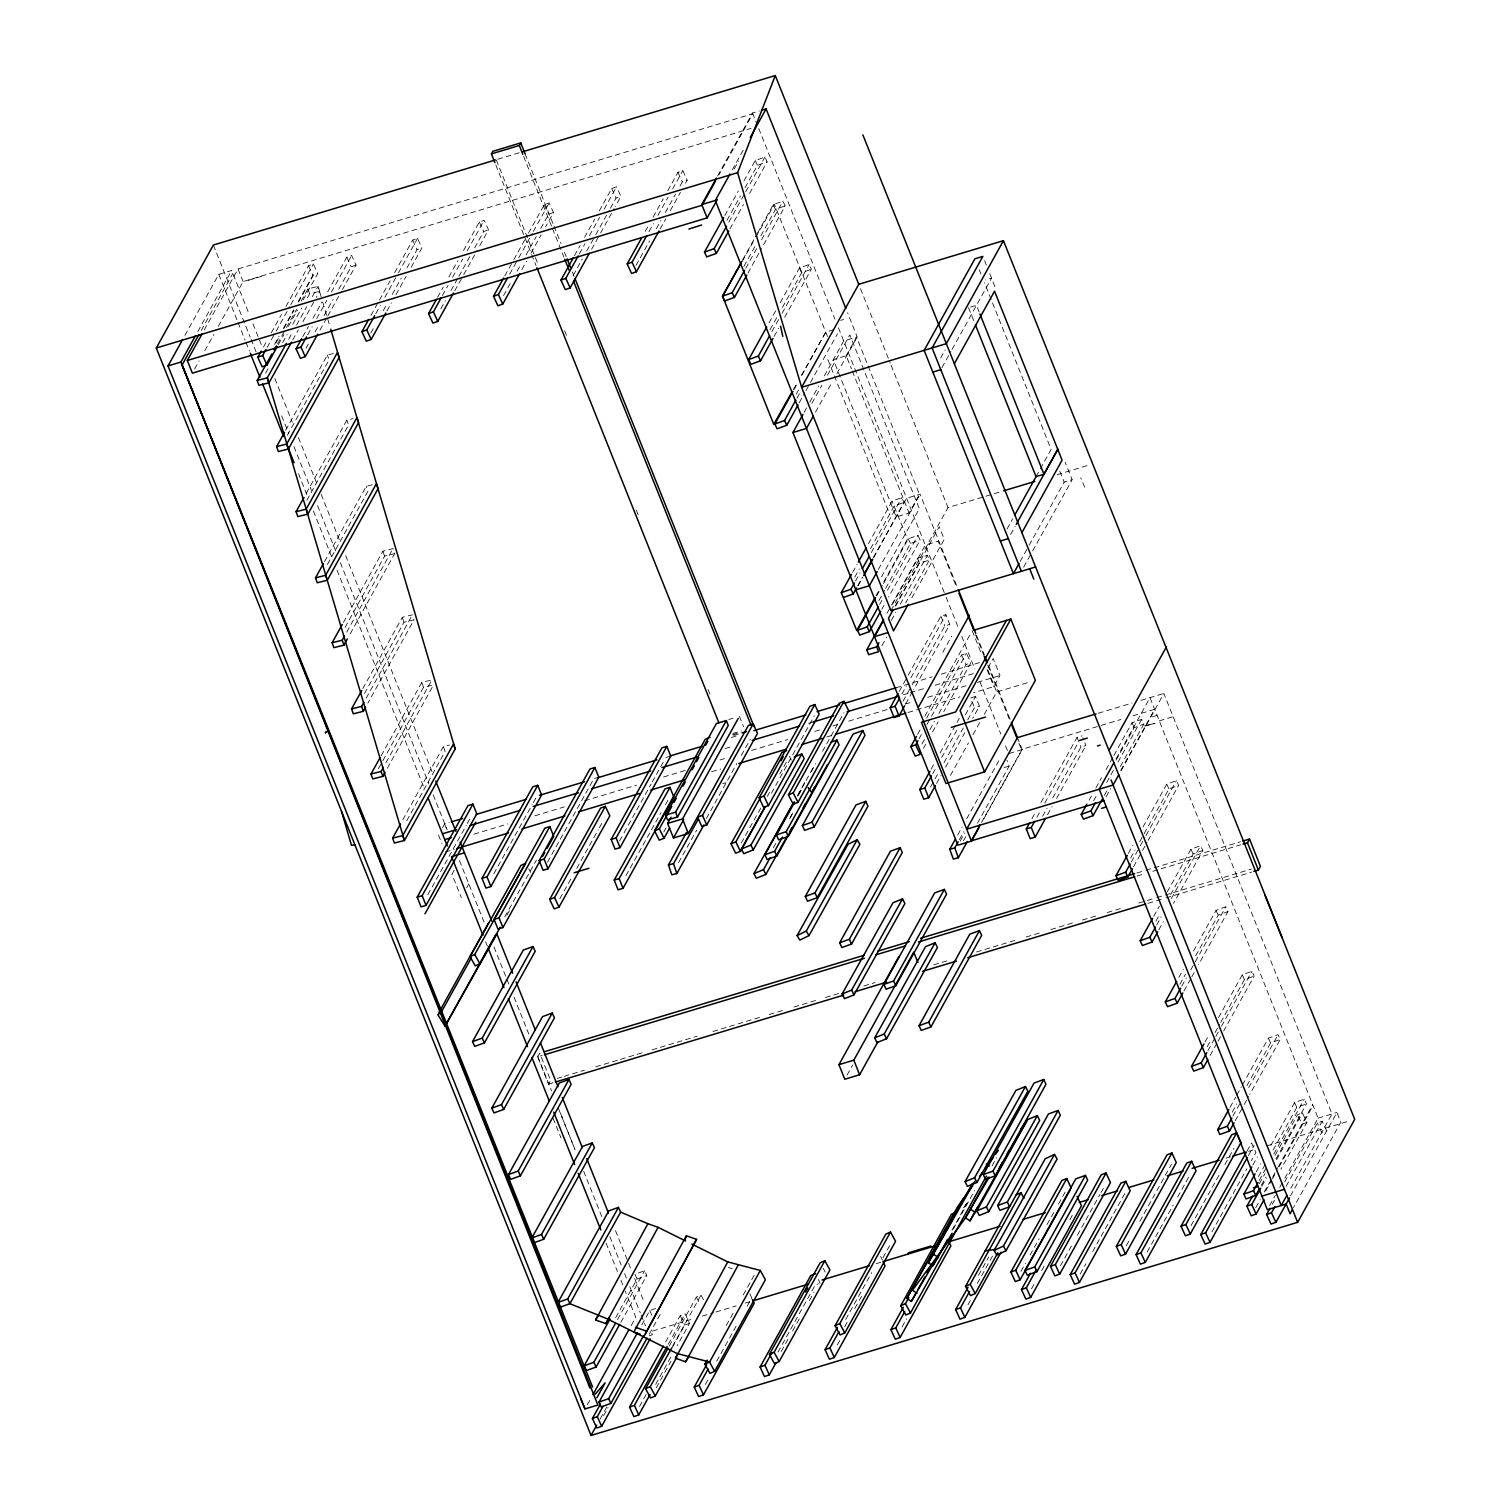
<?xml version="1.0" encoding="UTF-8"?>
<svg xmlns="http://www.w3.org/2000/svg" width="1511" height="1511" viewBox="0 0 1511 1511"><rect width="100%" height="100%" fill="white"/><g stroke="black" fill="none" stroke-linecap="round" stroke-linejoin="round"><path stroke-width="0.75" stroke-dasharray="5 3.75" d="M454.112 870.374L451.978 874.283L461.289 897.572M466.653 887.807L468.788 883.878M184.928 335.404L218.774 274.36L231.655 270.488L249.466 315.006M197.828 331.513L231.655 270.488M201.265 330.418L232.845 273.434M204.231 329.984L238.058 268.958L752.818 113.703L718.99 174.747M194.617 369.062L199.131 360.921M204.759 350.76L213.788 334.479M218.302 326.338L243.12 281.575L751.099 128.359M263.424 347.077L266.805 340.976M271.319 332.836L281.462 314.534M285.976 306.393L308.527 265.709L313.381 263.953L317.763 273.51L303.107 299.952M267.145 347.379L275.04 333.138M276.173 331.098L289.696 306.695M290.83 304.655L313.381 263.953M274.568 344.414L279.082 336.292M283.596 328.151L293.738 309.831M298.253 301.69L312.909 275.248L317.763 273.51M275.871 342.846L279.252 336.745M283.766 328.605L293.927 310.284M298.423 302.143L313.098 275.701M277.495 343.809L285.39 329.568M286.523 327.528L296.666 309.226M301.18 301.086L307.961 288.865L318.028 286.353L319.746 291.264L316.347 297.365M278.288 344.716L283.936 334.554M288.431 326.414L297.459 310.133M265.672 373.141L269.052 367.041M282.595 342.619L287.109 334.479M292.737 324.317L301.766 308.036M307.394 297.856L309.661 293.795L319.746 291.264M288.714 339.238L292.095 333.138M296.609 324.997L306.752 306.695M312.399 296.515L318.028 286.353L322.051 299.877M292.681 340.088L298.309 329.927M302.823 321.786L315.232 299.405M302.823 336.594L308.452 326.433M312.966 318.292L321.994 302.011M327.641 291.85L346.812 257.248L351.647 255.51L356.029 265.067L342.506 289.47M307.677 334.856L312.191 326.735M316.687 318.594L326.848 300.273M331.362 292.133L351.647 255.51M306.072 348.191L308.32 344.111M315.1 331.91L318.481 325.809M324.109 315.629L333.138 299.348M338.785 289.187L351.175 266.805L356.029 265.067M319.954 330.172L326.716 317.952M327.83 315.931L341.373 291.51M285.636 430.314L327.377 355.047L333.421 353.517M287.354 435.244L329.077 359.958M370.95 315.383L390.121 280.8M394.635 272.66L412.673 240.117L417.527 238.379L421.909 247.917L410.633 268.259M375.805 313.646L380.319 305.505M384.833 297.365L397.223 275.002M398.356 272.962L417.527 238.379M370.818 333.081L374.199 326.962M383.227 310.699L386.608 304.58M392.256 294.418L401.265 278.137M406.912 267.957L417.055 249.655L421.909 247.917M386.948 310.983L391.462 302.842M395.976 294.721L406.119 276.4M306.242 493.379L346.85 420.134L352.894 418.623M306.827 500.33L348.55 425.063L346.85 420.134M437.567 297.308L443.214 287.128M448.861 276.966L457.871 260.685M463.518 250.505L479.308 222.023L484.162 220.285L488.525 229.823L478.383 248.144M442.421 295.57L448.068 285.39M452.582 277.25L462.725 258.948M467.239 250.807L484.162 220.285M440.834 308.886L445.329 300.746M450.977 290.565L457.739 278.364M458.872 276.324L470.148 255.982M474.662 247.842L483.69 231.561L488.525 229.823M454.698 290.868L462.593 276.626M463.726 274.586L477.249 250.184M324.544 561.582L366.266 486.296L372.31 484.785M327.377 564.472L367.966 491.226L366.266 486.296M504.806 275.89L512.701 261.649M513.834 259.628L527.377 235.206M528.491 233.166L544.281 204.684L549.135 202.946L553.517 212.484L545.622 226.744M509.66 274.152L517.555 259.911M518.689 257.89L532.212 233.468M533.345 231.429L549.135 202.946M503.56 295.608L510.321 283.407M517.083 271.206L520.464 265.105M526.111 254.925L536.254 236.604M540.768 228.482L548.663 214.241L553.517 212.484M521.937 269.468L526.451 261.327M530.965 253.187L541.108 234.866M343.413 622.4L382.887 551.194L392.973 548.663L394.673 553.574L348.437 637M345.131 627.311L384.587 556.105L394.673 553.574M346.737 632.07L392.973 548.663M574.463 255.68L580.111 245.519M584.625 237.378L594.767 219.057M599.281 210.917L611.691 188.535L616.545 186.797L620.908 196.354L615.279 206.516M579.317 253.942L584.965 243.781M589.46 235.64L599.621 217.32M604.136 209.179L616.545 186.797M573.198 275.399L582.226 259.118M586.74 250.996L594.635 236.755M595.768 234.715L609.292 210.293M610.425 208.254L616.054 198.092L620.908 196.354M591.594 249.258L599.489 235.017M600.622 232.977L614.146 208.556M362.829 688.563L402.304 617.357L412.39 614.826M364.548 693.492L404.004 622.268L414.09 619.737L367.853 703.163M366.153 698.252L411.256 616.866M645.235 231.372L648.635 225.271M653.13 217.131L663.291 198.81M667.805 190.688L677.948 172.367L682.802 170.63L687.184 180.168L684.917 184.248M648.956 231.674L653.47 223.534M657.984 215.393L668.145 197.072M672.641 188.951L682.802 170.63M636.093 265.332L649.617 240.91M656.378 228.709L660.893 220.568M665.407 212.428L675.568 194.126M680.063 185.985L682.33 181.906L687.184 180.168M660.118 229.011L665.747 218.831M670.261 210.69L680.403 192.388M381.188 755.689L421.777 682.443L431.863 679.912L385.626 763.338M378.373 768.74L381.754 762.639M382.887 760.619L423.496 687.373L431.56 685.352M387.326 768.249L432.448 686.863M717.574 176.069L752.535 113.004L759.315 110.964M732.231 169.95L744.64 147.568M734.195 169.043L738.709 160.922M724.789 215.506L738.312 191.085M743.96 180.923L755.236 160.563L764.925 157.068L767.135 161.828L747.964 196.411M726.999 220.266L740.522 195.863M745.036 187.723L757.445 165.341L767.135 161.828M728.831 222.174L744.621 193.691M745.754 191.651L764.925 157.068M729.907 228.973L743.45 204.552M402.795 819.793L443.384 746.566L449.447 745.036M406.742 820.662L445.103 751.477L443.384 746.566M742.826 259.571L756.369 235.149M757.483 233.11L773.273 204.627L782.962 201.133L785.172 205.893L762.621 246.576M743.903 266.37L755.179 246.029M760.826 235.848L775.483 209.406L785.172 205.893M745.754 268.259L757.03 247.917M761.544 239.777L782.962 201.133M747.964 273.038L761.487 248.616M442.553 827.631L444.612 823.948L449.126 822.57M427.859 894.663L466.2 825.497M467.333 823.457L470.714 817.357M768.967 322.938L775.747 310.718M780.243 302.597L799.413 267.995L809.103 264.482L811.313 269.26L784.247 318.084M770.043 329.738L776.824 317.537M782.452 307.356L801.623 272.773L811.313 269.26M771.894 331.627L780.904 315.365M782.037 313.325L809.103 264.482M774.104 336.405L778.599 328.265M493.814 873.83L532.155 804.664M533.289 802.624L536.669 796.524M794.049 389.422L797.43 383.322M801.944 375.181L825.61 332.458L833.373 329.644M796.24 394.182L798.507 390.121M796.958 398.111L800.339 392.01M799.168 402.889L804.796 392.709M805.93 390.688L809.31 384.568M810.444 382.547L837.51 333.704M547.586 862.139L593.823 778.713L598.772 777.221M804.154 412.276L808.649 404.192M809.764 402.172L818.735 385.966M824.345 375.861L843.686 340.976L857.209 336.896L847.577 312.777M811.898 403.324L821.946 385.192M827.518 375.125L849.843 334.856L919.33 508.659L881.385 577.108M846.217 355.784L856.567 337.085L919.462 494.38L909.093 513.06L896.212 516.951L833.316 359.656L846.217 355.784L851.448 368.892M815.487 412.163L832.41 381.641M836.905 373.519L857.209 336.896M619.567 840.985L622.948 834.884M624.062 832.844L651.128 784.02M652.261 781.98L664.67 759.599M537.652 1056.831L539.71 1053.129L550.627 1080.422L548.569 1084.124L537.652 1056.831L542.166 1055.471M663.763 832.013L666.011 827.952M940.654 358.013L945.112 349.966M941.939 367.664L950.948 351.383M952.081 349.362L991.556 278.156L985.569 279.951M706.392 818.509L736.839 763.565M741.353 755.424L750.363 739.143M852.582 572.348L857.096 564.207M868.372 543.866L892.057 501.142L901.746 497.629L903.956 502.389L873.509 557.332M854.792 577.126L859.306 568.967M870.582 548.644L894.266 505.902L903.956 502.389M855.509 581.036L860.023 572.915M871.299 552.554L901.746 497.629M857.719 585.815L862.214 577.674M858.059 585.758L862.554 577.674M873.774 557.427L906.562 498.252L920.105 494.173L957.464 587.647M878.363 569.458L920.105 494.173M875.927 595.995L879.308 589.894M883.822 581.754L907.507 539.011L892.057 501.142M876.701 595.768L882.33 585.588M883.463 583.548L908.281 538.804L917.951 535.291L920.161 540.05L888.581 597.015M771.46 793.162L814.316 715.836M878.892 600.528L884.539 590.367M885.673 588.327L910.472 543.563L920.161 540.05M879.61 604.457L881.876 600.396M887.505 590.215L917.951 535.291M881.82 609.235L884.067 605.155M887.051 613.22L890.432 607.101M891.566 605.08L917.498 558.277L927.414 555.293L929.359 560.147L905.675 602.87M892.585 604.079L925.299 545.093L938.18 541.202L956.425 586.816M890.923 610.614L948.02 507.602L983.642 496.873M895.23 606.1L939.219 526.735L944.262 539.37L910.434 600.396M895.759 605.854L919.443 563.131L929.359 560.147M891.32 620.398L895.834 612.257M900.348 604.117L927.414 555.293M797.619 795.749L814.523 765.246M797.732 796.127L801.113 790.026M811.275 771.705L815.789 763.565M822.551 751.364L843.969 712.701M798.998 794.295L801.246 790.215M881.99 645.594L886.504 637.453M789.667 818.83L793.048 812.729M899.196 691.471L907.091 677.23M908.205 675.19L940.919 616.186L945.867 614.694L949.758 624.402L913.664 689.507M901.897 694.04L906.411 685.918M910.906 677.778L945.867 614.694M903.068 701.18L910.963 686.938M912.096 684.899L944.809 625.913L949.758 624.402M905.769 703.767L912.531 691.547M1007.063 528.944L1012.634 518.877M1036.055 476.607L1039.285 470.79M1040.361 468.844L1051.127 449.447L984.454 282.708M942.788 652.261L951.647 636.282M1010.595 534.535L1015.09 526.395M924.845 716.157L971.082 632.75M917.593 734.384L920.992 728.283M926.621 718.103L961.582 655.037L966.436 653.281L970.836 662.819L943.771 711.643M919.066 738.728L921.313 734.667M926.961 724.487L930.342 718.386M931.475 716.365L966.436 653.281M1020.189 561.45L1028.084 547.209M1029.218 545.188L1064.178 482.103L1072.13 479.705L1065.179 462.29M922.012 743.922L925.393 737.821M929.907 729.681L934.421 721.54M938.935 713.4L966.001 664.576L970.836 662.819M1023.646 567.192L1031.541 552.95M1032.655 550.911L1072.13 479.705M923.467 748.266L925.733 744.205M932.495 731.985L938.142 721.824M615.676 1317.668L637.113 1279.024L646.802 1275.511L644.593 1270.751L634.903 1274.245L637.113 1279.024M617.527 1319.575L644.593 1270.751M620.851 1322.295L646.802 1275.511M1084.785 487.203L1080.686 477.873M931.097 769.175L934.497 763.074M940.125 752.912L955.915 724.411M957.049 722.39L959.296 718.311M988.062 667.711L993.161 658.494L999.98 675.53L993.841 686.598L973.537 692.718M932.684 773.783L936.064 767.682M941.693 757.502L957.483 729.02M965.378 714.779L975.539 696.477L979.43 706.166L972.668 718.386M587.269 1404.852L590.65 1398.752M631.258 1325.506L635.753 1317.365L625.29 1291.168M930.493 787.023L933.874 780.923M935.007 778.883L938.388 772.782M944.035 762.602L963.206 728.019M967.72 719.878L974.482 707.677L979.43 706.166M936.574 783.491L941.089 775.351M945.603 767.21L964.774 732.627M641.854 1324.826L649.749 1310.585L655.547 1308.469M950.457 775.389L968.513 742.845M973.008 734.705L979.789 722.504M984.284 714.363L996.693 691.981L1028.915 682.254M600.169 1418.961L607.006 1406.609M603.569 1415.788L608.083 1407.666M649.22 1334.213L661.629 1311.831M665.614 1341.995L680.29 1315.552L685.125 1313.814L689.507 1323.353L677.098 1345.734M668.221 1344.318L685.125 1313.814M669.241 1345.999L696.307 1297.175L700.991 1295.097L705.033 1302.52M672.792 1345.961L700.991 1295.097M639.55 1406.477L646.311 1394.256M672.263 1347.472L684.653 1325.09L689.507 1323.353M957.653 835.035L962.167 826.895M966.681 818.754L1000.509 757.729M655.68 1384.397L671.47 1355.896M959.296 839.795L963.791 831.654M656.265 1387.835L670.922 1361.373M960.184 841.136L964.698 832.995M963.489 840.777L965.737 836.697M977.523 823.155L1009.102 766.19L1006.949 760.297M981.489 822.532L1022.097 749.286L1120.954 719.463M983.85 818.735L1022.21 749.569L1017.432 737.632M847.029 1075.152L852.676 1064.953M726.319 1325.449L733.081 1313.248M743.242 1294.946L755.632 1272.564M716.724 1361.184L737.009 1324.561M747.171 1306.241L751.685 1298.1M705.391 1384.378L708.772 1378.278M1031.937 818.754L1035.318 812.654M1040.947 802.492L1077.041 737.368L1081.989 735.876M1036.886 817.262L1040.267 811.161M1044.781 803.021L1078.608 741.977M1042.59 816.261L1047.104 808.121M1052.751 797.94L1080.932 747.076L1085.899 745.584L1082.764 737.821M1047.539 814.75L1052.053 806.61M1056.567 798.469L1085.899 745.584M777.995 1352.137L815.222 1285.011L818.452 1283.84M781.244 1351.401L788.024 1339.199M792.538 1331.059L799.3 1318.857M809.443 1300.537L813.957 1292.396M1089.129 800.15L1091.376 796.07M1095.891 787.949L1101.538 777.768M1106.033 769.628L1112.814 757.427M1113.928 755.387L1131.985 722.825L1141.674 719.33L1143.865 724.09L1120.18 766.814M1116.157 758.692L1149.984 697.648L1318.102 1118.159L1284.274 1179.184M1093.586 800.849L1096.967 794.748M1116.138 760.146L1134.194 727.603L1143.865 724.09M1106.713 782.396L1113.475 770.194M1117.989 762.054L1141.674 719.33M1104.39 795.296L1107.79 789.195M1106.146 796.788L1110.661 788.648M1120.822 770.346L1154.65 709.301L1132.173 716.082M1121.011 770.78L1163.867 693.473L1331.984 1113.966L1289.034 1191.499M845.707 1319.462L871.658 1272.659M844.649 1326.828L848.03 1320.727M854.792 1308.507L858.172 1302.406M859.306 1300.367L861.553 1296.306M882.991 1257.643L889.752 1245.442M837.34 1344.979L840.72 1338.878M1128.377 853.318L1132.891 845.197M1143.053 826.876L1166.738 784.152L1176.408 780.639L1178.618 785.399L1148.171 840.343M1130.587 858.097L1135.101 849.956M1139.615 841.816L1142.996 835.715M1144.129 833.675L1168.928 788.912L1178.618 785.399M1131.305 862.025L1139.2 847.784M1140.333 845.744L1144.828 837.604M1145.961 835.583L1176.408 780.639M1133.514 866.785L1141.409 852.544M1142.524 850.523L1147.038 842.382M951.968 1230.2L967.758 1201.717L962.073 1209.877M953.195 1229.217L974.614 1190.555M902.067 1326.998L906.581 1318.857M992.047 1165.888L996.542 1157.747M1153.724 916.346L1159.371 906.166M1167.266 891.924L1190.951 849.201L1200.622 845.688L1202.832 850.466L1173.518 903.351M1155.934 921.106L1159.315 915.005M1170.591 894.663L1193.142 853.961L1202.832 850.466M1156.652 925.034L1161.166 916.894M1171.308 898.592L1200.622 845.688M1158.843 929.813L1163.357 921.672M978.524 1275.303L988.666 1256.982M977.334 1283.425L993.124 1254.942M967.909 1304.9L971.29 1298.799M1178.826 977.504L1183.34 969.363M1193.501 951.042L1216.053 910.359L1225.742 906.846L1227.952 911.624L1198.62 964.509M1179.921 984.303L1185.549 974.123M1195.692 955.821L1218.263 915.118L1227.952 911.624M1181.753 986.192L1186.267 978.051M1190.781 969.911L1194.162 963.81M1195.295 961.789L1225.742 906.846M1183.963 990.97L1190.725 978.75M1191.858 976.729L1194.106 972.65M1031.484 1288.94L1034.884 1282.839M1041.646 1270.619L1045.026 1264.518M1069.845 1219.755L1073.226 1213.654M1060.495 1265.708L1072.904 1243.326M1077.419 1235.186L1099.97 1194.502M1101.085 1192.462L1103.351 1188.401M1205.023 1041.948L1208.422 1035.847M1218.565 1017.545L1242.25 974.803L1251.939 971.309L1254.149 976.068L1223.683 1030.993M1080.233 1274L1085.861 1263.819M1092.642 1251.618L1125.336 1192.613M1207.232 1046.726L1210.613 1040.607M1215.127 1032.485L1219.641 1024.345M1220.775 1022.305L1244.46 979.581L1254.149 976.068M1207.95 1050.655L1214.712 1038.435M1215.845 1036.414L1220.359 1028.273M1221.492 1026.233L1251.939 971.309M1210.16 1055.415L1216.922 1043.213M1218.055 1041.173L1222.569 1033.033M1126.337 1245.687L1129.718 1239.587M1139.88 1221.266L1171.459 1164.301M1147.208 1251.939L1173.14 1205.136M1177.655 1196.995L1190.064 1174.614M1230.048 1107.355L1235.677 1097.175M1236.81 1095.154L1241.324 1087.013M1242.458 1084.974L1268.39 1038.17L1278.079 1034.676L1280.289 1039.436L1249.824 1094.361M1232.258 1112.115L1236.753 1103.974M1246.915 1085.672L1270.6 1042.949L1280.289 1039.436M1232.957 1116.043L1240.852 1101.802M1248.747 1087.561L1278.079 1034.676M1235.167 1120.822L1243.062 1106.581M1244.195 1104.541L1248.709 1096.4M1191.046 1225.629L1220.378 1172.725M1224.892 1164.584L1233.901 1148.303M1247.009 1151.118L1251.524 1142.977L1255.905 1152.534L1251.391 1160.656M1248.483 1155.481L1254.111 1145.319M1211.916 1231.881L1246.877 1168.796M1252.865 1165.038L1257.36 1156.897M1256.245 1171.799L1260.76 1163.659M1270.902 1145.357L1294.587 1102.633L1304.276 1099.12L1306.486 1103.88L1276.021 1158.824M1258.455 1176.578L1266.35 1162.337M1273.112 1150.117L1296.797 1107.393L1306.486 1103.88M1259.154 1180.507L1267.049 1166.265M1273.83 1154.045L1304.276 1099.12M1259.286 1183.85L1264.934 1173.669M1275.076 1155.367L1297.628 1114.665L1302.482 1112.927L1306.864 1122.484L1280.912 1169.268M1261.364 1185.266L1265.878 1177.126M1261.874 1186.173L1266.388 1178.032M1276.549 1159.73L1302.482 1112.927M1255.773 1207.629L1260.287 1199.488M1264.178 1192.047L1271.563 1179.147M1272.696 1177.107L1277.72 1167.625M1278.325 1166.945L1312.681 1104.56M1265.689 1190.989L1271.337 1180.809M1272.47 1178.769L1274.717 1174.708M1279.231 1166.568L1313.059 1105.523M1269.618 1205.646L1275.246 1195.465M1279.76 1187.325L1283.141 1181.224M1272.262 1204.343L1274.51 1200.263M1284.671 1181.961L1317.365 1122.956L1322.219 1121.219L1326.601 1130.757L1321.747 1132.495L1317.365 1122.956M1286.125 1186.324L1322.219 1121.219M1290.507 1195.862L1336.933 1112.474L1340.824 1122.182L1293.454 1207.629M678.59 862.611L696.647 830.181M504.768 916.913L536.386 860.137M507.016 915.08L510.397 908.999M559.825 898.743L572.253 876.437M576.786 868.334L598.243 829.822M599.376 827.782L602.757 821.701M625.988 875.606L660.987 812.748M665.501 804.645L668.901 798.563M741.297 843.062L761.62 806.572M767.286 796.429L769.533 792.387M779.695 774.142L786.475 761.978L789.686 760.732M798.091 794.465L804.872 782.301M773.311 847.841L776.711 841.759M790.272 817.432L793.672 811.35M1020.964 1271.355L1025.516 1263.215M1030.049 1255.074L1039.134 1238.774M1047.066 1224.514L1053.885 1212.294M1058.418 1204.135L1065.236 1191.915M742.128 261.479L754.801 239.021M755.953 236.981L774.387 204.306L827.82 337.217M793.351 389.63L796.807 383.511M801.416 375.332L825.61 332.458M649.163 1335.875L652.412 1334.704L650.655 1330.889M1306.864 1122.484L1302.01 1124.222L1297.628 1114.665M975.539 696.477L970.572 697.969L974.482 707.677M497.705 159.259L520.275 152.46M248.39 280.309L261.271 276.419M840.645 320.389L843.61 319.482M970.515 307.111L976.465 305.316L979.052 311.814M985.871 496.194L1001.453 491.491M1057.096 474.718L1090.489 464.632M728.774 719.519L733.024 718.235M732.835 733.496L741.41 730.908M732.476 734.724L740.976 732.155M733.534 735.441L739.956 733.515M731.305 737.481L738.067 735.423M896.099 687.769L932.211 676.871M941.24 674.152L979.619 662.573M665.803 757.559L670.752 756.067M725.167 748.531L731.947 746.491M808.687 723.335L813.201 721.975M903.502 694.758L908.017 693.379M910.283 692.699L926.092 687.939M935.12 685.22L973.5 673.642M473.982 834.166L507.847 823.948M534.932 815.789L564.283 806.931M584.606 800.811L636.528 785.153M663.612 776.975L686.183 770.176M720.048 759.957L724.562 758.598M751.666 750.419L787.779 739.54M814.863 731.362L819.378 730.002M832.92 725.922L837.434 724.562M848.729 721.144L887.108 709.566M905.165 704.126L911.945 702.086M927.735 697.326L966.115 685.748M977.409 682.349L999.98 675.53M445.292 852.034L454.32 849.314M711.662 771.705L720.69 768.986M826.8 736.971L831.314 735.611M908.073 712.474L959.995 696.817M1098.308 713.23L1132.022 703.068M1140.994 700.367L1163.867 693.473M1022.21 749.569L1008.668 753.649L1004.324 742.789M1152.364 716.818L1157.086 715.383M1159.258 720.841L1173.14 716.667M1136.858 873.018L1143.6 870.978M1145.867 870.298L1240.512 841.759M1137.046 876.059L1143.808 874.019M1152.817 871.299L1240.701 844.8M557.389 1078.382L561.903 1077.022M564.151 1076.342L584.436 1070.222M595.693 1066.823L618.226 1060.042M620.473 1059.362L643.006 1052.563M652.034 1049.843L697.1 1036.244M712.871 1031.484L760.184 1017.224M769.193 1014.504L784.983 1009.745M793.993 1007.025L816.526 1000.225M825.535 997.506L841.306 992.746M863.839 985.965L875.115 982.566M933.704 964.887L947.208 960.807M976.503 951.987L1017.073 939.748M1026.082 937.028L1041.853 932.268M1050.863 929.548L1073.396 922.749M1082.424 920.029L1098.195 915.288M1107.204 912.568L1122.975 907.809M1138.746 903.049L1154.517 898.289M1156.784 897.61L1251.41 869.071M548.569 1084.124L553.083 1082.764M1147.963 903.351L1163.734 898.592M1165.982 897.912L1251.618 872.093M1318.102 1118.159L1336.933 1112.474M652.639 1331.078L691.037 1319.5M702.332 1316.1L713.626 1312.681M715.893 1312.001L736.216 1305.882M745.263 1303.143L749.777 1301.783M876.286 1263.63L880.8 1262.271M1225.988 1158.163L1230.521 1156.803M1248.577 1151.344L1253.091 1149.984M1266.652 1145.905L1350.211 1120.709M1004.078 767.531L1009.102 766.19M1148.946 724.883L1144.904 725.903L1154.99 723.353L1154.555 722.258M1144.904 725.903L1154.99 723.353M722.598 783.567L725.979 782.736M728.264 1267.37L732.344 1268.824M528.68 868.825L530.739 872.508M823.212 1268.352L825.233 1272.054M696.307 1297.175L700.367 1304.597M789.441 756.331L791.273 760.109M1166.738 784.152L1168.928 788.912M1190.951 849.201L1193.142 853.961M1131.985 722.825L1134.194 727.603M1216.053 910.359L1218.263 915.118M1242.25 974.803L1244.46 979.581M1268.39 1038.17L1270.6 1042.949M1294.587 1102.633L1296.797 1107.393M755.236 160.563L757.445 165.341M773.273 204.627L775.483 209.406M799.413 267.995L801.623 272.773M908.281 538.804L910.472 543.563M961.582 655.037L966.001 664.576M649.749 1310.585L651.94 1315.344M677.948 172.367L682.33 181.906M611.691 188.535L616.054 198.092M544.281 204.684L548.663 214.241M479.308 222.023L483.69 231.561M880.667 1256.378L882.424 1260.193M412.673 240.117L417.055 249.655M818.32 1279.439L820.076 1283.273M346.812 257.248L351.175 266.805M308.527 265.709L312.909 275.248M749.853 1293.756L751.59 1297.571M680.29 1315.552L684.653 1325.09M1077.041 737.368L1080.932 747.076M558.296 1108.167L574.992 1149.531L559.316 1110.339M553.064 1118.272L560.959 1137.859M984.586 260.742L986.343 265.105M989.818 273.793L995.843 288.979M979.241 269.676L980.979 274.02M1059.815 471.224L1064.178 482.103M968.532 307.715L973.726 320.691M860.496 288.677L890.243 363.112M891.131 365.303L948.02 507.602M976.578 635.47L984.417 655.037M988.761 665.898L1010.481 720.237M975.52 634.62L984.209 656.341M987.684 665.029L1009.405 719.349M1018.962 743.242L1021.549 749.758M972.196 630.71L981.829 654.773M987.948 670.091L996.693 691.981M987.042 669.562L993.841 686.598M752.535 113.004L757.03 124.223M758.749 128.511L834.922 319.067M838.435 327.83L945.263 595.051M946.132 597.223L958.295 627.632M961.77 636.339L974.803 668.92M980.016 681.952L1000.849 734.1M852.317 371.064L909.093 513.06M940.919 616.186L944.809 625.913M917.498 558.277L919.443 563.131M827.858 359.618L889.79 514.533M525.091 153.839L553.083 223.855M553.97 226.027L560.959 243.535M564.453 252.28L566.209 256.662M572.329 271.98L574.086 276.362M523.656 156.445L551.647 226.442M552.516 228.633L563.905 257.078M739.389 716.327L743.544 726.715M496.363 160.053L538.35 265.067M564.585 330.701L567.211 337.274M636.301 510.095L638.926 516.668M708.036 689.488L710.642 696.061M495.797 164.85L530.777 252.356M531.645 254.547L536.027 265.483M238.058 268.958L243.12 281.575M252.96 323.77L262.574 347.832M274.832 378.468L292.322 422.23M298.441 437.548L316.819 483.482M321.182 494.418L339.559 540.371M345.679 555.689L432.278 772.291M615.506 1230.596L627.707 1261.118M628.595 1263.309L631.201 1269.844M634.696 1278.57L644.29 1302.576M213.372 245.028L250.146 337.029M251.034 339.219L256.284 352.365M281.688 415.884L288.677 433.411M293.946 446.557L311.455 490.376M317.593 505.713L335.971 551.704M340.353 562.659L428.822 783.907M433.185 794.862L447.199 829.917M459.476 860.59L484.445 923.07M494.021 947.038L508.829 984.039M514.042 997.109L528.85 1034.128M537.557 1055.906L551.477 1090.734M583.699 1171.308L601.982 1217.035M609.821 1236.64L621.134 1264.934M624.61 1273.66L626.347 1278.004M629.841 1286.711L640.286 1312.851M641.155 1315.023L645.499 1325.921M444.612 823.948L446.312 828.198M218.774 274.36L237.17 320.37M238.039 322.561L245.046 340.088M245.915 342.279L249.428 351.043M298.479 473.736L308.112 497.837M313.381 510.982L331.759 556.992M337.029 570.138L424.61 789.233M485.617 941.825L487.373 946.188M606.081 1243.137L617.432 1271.506M620.927 1280.251L624.421 1288.977M438.473 834.997L441.873 843.516M307.961 288.865L309.661 293.795M327.377 355.047L328.51 358.315M382.887 551.194L384.587 556.105M402.304 617.357L404.004 622.268M421.777 682.443L423.496 687.373M322.712 302.143L330.078 326.962"/><path stroke-width="1.5" d="M609.216 1317.516L605.817 1323.617L595.617 1320.01L647.898 1223.702L658.097 1227.329L685.541 1240.947M605.817 1323.617L658.097 1227.329M634.62 1330.473L686.391 1235.752L696.59 1239.379L645.443 1333.646M644.328 1335.686L696.59 1239.379M684.88 1240.493L686.391 1235.752M689.054 1355.726L685.673 1361.827L675.474 1358.2L727.735 1261.893L760.316 1270.487L765.378 1279.76L714.627 1371.308L709.943 1373.386L704.881 1364.112L707.148 1360.051M685.673 1361.827L737.935 1265.519M1035.621 566.965L890.923 610.614L801.642 387.307L737.614 172.688L775.275 75.55L522.542 151.78M907.903 1254.092L908.621 1252.751L930.852 1246.065L930.134 1247.387M1003.436 240.665L946.339 343.658L801.642 387.307L858.739 284.295L1003.436 240.665L1354.725 1119.33L1297.628 1222.342L591.028 1435.45L156.275 348.021L213.372 245.028L495.457 159.939M195.561 335.593L180.904 362.036L597.903 1405.041L585.003 1408.913L168.023 365.926L182.68 339.465M589.894 1387.929L182.094 365.001L198.999 334.479M717.272 199.565L707.129 217.886L192.369 373.141L187.307 360.506L201.983 334.063M277.155 346.756L267.013 365.058L262.159 366.795L257.777 357.257L261.157 351.156M257.777 357.257L262.631 355.519L266.012 349.419M291.547 342.128L268.996 382.812L258.91 385.343L257.21 380.432L271.867 353.971M274.114 349.91L276.381 345.849M286.448 343.318L267.277 377.901L404.419 840.513L394.352 843.025L392.633 838.114L400.528 823.873M317.688 334.233L305.279 356.615L300.425 358.353L296.062 348.814L301.69 338.634M296.062 348.814L300.897 347.077L306.544 336.896M276.626 446.595L286.693 444.064L337.444 352.516L339.163 357.427L288.412 448.994L278.326 451.525L276.626 446.595L284.521 432.354M385.815 313.023L371.158 339.465L366.304 341.203L361.922 331.664L368.703 319.463M361.922 331.664L366.776 329.927L374.671 315.686M494.928 162.659L491.415 153.895L492.85 151.308L520.728 142.903L525.091 153.839M296.099 511.7L306.185 509.169L356.936 417.603L358.636 422.532L307.885 514.08L297.799 516.611L296.099 511.7L303.994 497.44M491.415 153.895L519.293 145.49L520.728 142.903M453.564 292.907L437.774 321.39L432.939 323.127L428.557 313.589L436.452 299.329M428.557 313.589L433.411 311.852L441.306 297.591M315.516 577.863L325.602 575.332L376.352 483.784L378.052 488.695L327.301 580.243L317.216 582.774L315.516 577.863L323.411 563.622M519.671 273.529L502.766 304.051L497.912 305.789L493.53 296.25L503.692 277.93M493.53 296.25L498.384 294.513L507.413 278.232M347.303 639.021L343.922 645.14L333.837 647.652L332.137 642.742L342.298 624.421M332.137 642.742L342.223 640.211L344.47 636.15M589.328 253.319L570.157 287.902L565.303 289.64L560.94 280.102L573.349 257.72M560.94 280.102L565.794 278.364L578.184 255.982M365.605 707.224L363.339 711.303L353.253 713.834L351.553 708.905L361.715 690.603M351.553 708.905L361.639 706.374L363.887 702.313M658.985 231.032L636.433 271.734L631.579 273.472L627.197 263.934L641.854 237.473M627.197 263.934L632.051 262.196L646.708 235.735M385.078 772.329L382.812 776.39L372.745 778.92L371.026 774.01L380.054 757.729M371.026 774.01L381.112 771.479L383.378 767.399M707.129 217.886L701.784 204.552L716.46 178.109M715.61 180.848L702.067 205.269L187.307 360.506M701.784 204.552L715.326 200.472L729.983 174.029M750.287 137.407L766.077 108.924L845.82 308.395M728.774 230.994L716.384 253.376L706.695 256.889L704.485 252.129L723.656 217.546M704.485 252.129L714.174 248.616L726.583 226.234M402.719 835.583L453.47 744.035L455.17 748.946L404.419 840.513L402.719 835.583L392.633 838.114M792.198 391.67L773.764 424.345L722.522 296.194L741.712 261.611M746.831 275.059L734.422 297.44L724.732 300.953L722.522 296.194L732.212 292.681L744.621 270.299M417.206 897.156L467.957 805.609L472.905 804.116L476.796 813.825L426.045 905.372L421.078 906.864L417.206 897.156L422.155 895.664L472.905 804.116M424.969 913.815L475.719 822.248M772.971 338.426L760.562 360.808L750.873 364.321L748.663 359.561L766.719 326.999M748.663 359.561L758.352 356.048L769.628 335.706M482.028 878.363L532.779 786.815L537.746 785.323L541.618 795.032L490.867 886.579L485.919 888.071L482.028 878.363L486.995 876.871L537.746 785.323M438.889 1012.559L488.525 923.032M471.319 957.898L441.004 1012.616L437.774 1014.599L445.027 1026.177L496.892 933.93L512.588 973.197M798.035 404.929L786.759 425.271L777.07 428.784L774.86 424.005L792.916 391.462M445.027 1026.177L495.778 934.61M539.181 860.571L589.932 769.005L594.9 767.512L598.772 777.221L548.021 868.787L543.072 870.279L539.181 860.571L544.149 859.079L594.9 767.512M774.86 424.005L784.549 420.492L795.825 400.151M979.355 826.876L971.46 841.117L957.917 845.197L792.935 432.524L803.04 414.316M813.239 416.243L806.458 428.444L792.935 432.524M472.546 1041.608L523.297 950.06L532.986 946.547L535.196 951.307L484.445 1042.873L474.756 1046.368L472.546 1041.608L482.236 1038.095L532.986 946.547M611.162 839.417L661.912 747.851L666.861 746.358L670.752 756.067L620.001 847.633L615.053 849.125L611.162 839.417L616.11 837.925L666.861 746.358M491.812 1108.149L542.562 1016.601L552.252 1013.088L554.443 1017.847L503.692 1109.414L494.021 1112.927L491.812 1108.149L501.501 1104.635L552.252 1013.088M669.656 828.085L664.028 838.265L659.249 840.154L654.546 830.729L705.297 739.181L710.076 737.274M665.671 815.09L716.422 723.523L726.338 720.577L728.264 725.431L677.514 816.979L667.579 819.944L665.671 815.09L675.587 812.125L726.338 720.577M654.546 830.729L659.325 828.84L671.734 806.458M673.982 802.398L676.248 798.318M683.01 786.117L685.257 782.037M692.019 769.836L694.286 765.775M696.533 761.695L698.8 757.634M705.561 745.414L707.809 741.353M753.234 723.807L702.483 815.373L697.61 817.054L701.878 826.63L706.751 824.949L757.502 733.402L753.234 723.807L748.361 725.488L688.336 833.505L673.472 837.982L667.635 823.419L671.054 817.262M667.635 823.419L682.519 818.943L738.256 718.367M673.472 837.982L683.709 819.51M954.348 363.717L994.54 291.226L1062.082 460.175L1021.889 532.646M508.508 1174.557L559.259 1083.009L568.948 1079.496L571.158 1084.256L520.407 1175.822L510.718 1179.317L508.508 1174.557L518.197 1171.044L568.948 1079.496M874.793 598.035L856.756 630.578L841.306 592.69L851.467 574.388M858.229 562.168L866.124 547.926M841.306 592.69L850.995 589.177L854.376 583.076M862.271 568.835L869.033 556.634M843.516 597.468L853.205 593.955L856.586 587.855M864.481 573.613L872.376 559.353M863.669 575.653L872.64 559.448M877.249 571.498L869.354 585.739L855.812 589.819M759.164 797.846L809.915 706.298L814.769 704.56L819.17 714.099L768.419 805.646L763.565 807.403L759.164 797.846L764.018 796.108L814.769 704.56M880.686 611.256L869.411 631.617L859.721 635.111L857.53 630.351L875.568 597.789M857.53 630.351L867.201 626.838L878.495 606.497M531.815 1237.981L582.566 1146.433L592.255 1142.92L594.446 1147.68L543.696 1239.247L534.025 1242.76L531.815 1237.981L541.505 1234.487L592.255 1142.92M878.93 642.779L876.663 646.84L878.609 651.694L868.693 654.697L866.747 649.843L883.671 619.321M883.557 620.36L874.548 636.641L888.071 632.561M788.44 794.862L839.191 703.314L843.95 701.368L848.729 710.774L797.978 802.322L793.218 804.268L788.44 794.862L793.199 792.935L843.95 701.368M892.982 610.161L888.468 618.301L893.511 630.918L908.168 604.476M827.556 764.453L776.805 856.019L767.116 859.532L764.906 854.754L794.219 801.869M831.088 742.09L836.943 740.069L839.077 744.866L788.326 836.433L778.562 839.776L776.446 834.979L794.484 802.417M764.906 854.754L774.595 851.26L782.49 837.018M776.446 834.979L786.192 831.636L836.943 740.069M802.379 825.61L853.129 734.063L862.819 730.55L865.01 735.309L814.259 826.876L804.589 830.389L802.379 825.61L812.068 822.097L862.819 730.55M620.643 1212.143L569.893 1303.691L560.222 1307.204L558.012 1302.444L608.763 1210.878L618.452 1207.383L620.643 1212.143L647.898 1223.702M904.636 705.788L899.007 715.968L894.059 717.461L890.168 707.752L898.063 693.511M890.168 707.752L895.116 706.26L899.631 698.12M558.012 1302.444L567.702 1298.931L618.452 1207.383M1014.863 514.854L1036.055 476.607L1043.988 474.227L1057.964 449.013L1016.223 524.374M805.306 896.439L856.057 804.872L865.746 801.359L867.956 806.137L817.205 897.685L807.516 901.198L805.306 896.439L814.996 892.925L865.746 801.359M918.65 706.77L969.401 615.223M917.933 740.768L915.685 744.847L920.086 754.367L915.25 756.123L910.831 746.604L916.478 736.424M595.617 1320.01L597.884 1315.93M1019.056 563.49L1013.428 573.67L924.146 350.363L974.897 258.797L982.849 256.398L932.098 347.946L1021.379 571.271M619.718 1324.335L596.052 1367.058L586.362 1370.571L584.153 1365.812L610.085 1319.009M584.153 1365.812L593.842 1362.299L615.26 1323.636M1006.42 620.398L955.67 711.945L921.446 722.258L945.943 783.529L984.605 771.875L1035.356 680.328L1010.859 619.057L974.349 630.068M1010.859 619.057L960.108 710.604L984.605 771.875M935.441 785.512L928.679 797.732L923.731 799.225L919.821 789.535L929.983 771.214M919.821 789.535L924.789 788.024L931.55 775.823M839.663 942.77L890.413 851.222L900.103 847.709L902.313 852.468L851.562 944.035L841.873 947.529L839.663 942.77L849.352 939.256L900.103 847.709M592.898 1394.672L628.992 1329.567M596.864 1397.788L605.137 1382.867L595.183 1394.181M646.972 1338.293L610.878 1403.398L601.189 1406.892L598.998 1402.132L637.34 1332.966M650.146 1338.784L601.661 1426.271L596.807 1428.008L592.425 1418.451L600.32 1404.21M592.425 1418.451L597.279 1416.714L602.908 1406.552M598.998 1402.132L608.669 1398.619L643.629 1335.554M591.028 1435.45L596.732 1425.156M650.032 1394.559L638.756 1414.9L633.902 1416.638L629.539 1407.1L663.367 1346.055M629.539 1407.1L634.374 1405.362L667.088 1346.358M676.739 1357.275L655.302 1395.937L650.618 1397.996L645.556 1388.741L668.108 1348.039M645.556 1388.741L650.24 1386.664L671.677 1348.001M967.361 841.457L958.352 857.738L953.328 859.079L949.758 849.276L955.405 839.115M949.758 849.276L954.782 847.935L958.163 841.835M1096.061 713.91L1017.432 737.632L966.681 829.18L1113.116 785.021L1118.744 774.841M675.474 1358.2L677.721 1354.139M877.702 1042.118L859.627 1074.737L844.762 1079.232L838.945 1064.669L898.856 956.576M883.916 984.454L934.667 892.907L944.356 889.393L946.566 894.153L895.815 985.72L886.126 989.214L883.916 984.454L893.605 980.941L944.356 889.393M980.356 824.553L971.346 840.834L1103.899 800.849M838.945 1064.669L853.809 1060.174L913.721 952.1L917.876 962.488M752.478 1299.479L754.216 1303.294L703.465 1394.842L698.63 1396.58L694.248 1387.041L706.657 1364.66M760.316 1270.487L709.566 1362.034L704.881 1364.112M694.248 1387.041L699.102 1385.304L708.111 1369.023M1045.291 818.83L1035.148 837.132L1030.181 838.643L1026.29 828.935L1029.671 822.834M919.047 1025.686L969.798 934.138L979.468 930.625L981.678 935.385L930.927 1026.951L921.238 1030.445L919.047 1025.686L928.717 1022.173L979.468 930.625M1026.29 828.935L1031.239 827.424L1034.619 821.323M776.087 1362.62L769.326 1374.821L764.472 1376.559L760.09 1367.021L810.84 1275.454L815.694 1273.716M769.42 1354.328L820.171 1262.78L824.855 1260.703L829.917 1269.977L779.166 1361.543L774.482 1363.602L769.42 1354.328L774.104 1352.269L824.855 1260.703M760.09 1367.021L764.944 1365.283L771.705 1353.063M805.533 1292.037L807.799 1287.958M1108.98 750.476L1166.492 646.708M1102.142 799.376L1093.114 815.638L1083.444 819.151L1081.234 814.391L1086.862 804.211M1113.909 762.753L1099.234 789.214L1267.351 1209.707L1286.182 1204.04L1290.073 1213.749L1292.321 1209.669M1081.234 814.391L1090.923 810.878L1095.418 802.738M835.073 1325.695L885.824 1234.128L890.508 1232.051L895.57 1241.324L844.819 1332.891L840.135 1334.968L835.073 1325.695L839.757 1323.617L890.508 1232.051M883.293 1262.119L885.049 1265.935L834.299 1357.482L829.445 1359.22L825.063 1349.682L837.472 1327.3M825.063 1349.682L829.917 1347.944L838.945 1331.663M1132.381 868.825L1127.867 876.966L1118.178 880.479L1115.987 875.7L1127.263 855.358M1115.987 875.7L1125.657 872.206L1130.171 864.065M986.4 1176.068L910.491 1312.927L905.807 1315.004L900.745 1305.731L951.496 1214.164L956.18 1212.105M933.93 1262.743L911.322 1301.424L906.827 1298.402L957.577 1206.855L972.706 1185.682M963.244 1198.695L906.827 1298.402M949.154 1242.08L950.891 1245.895L900.14 1337.462L895.286 1339.199L890.923 1329.642L903.314 1307.279M900.745 1305.731L905.429 1303.653L908.81 1297.552M937.009 1246.688L939.256 1242.609M946.018 1230.407L948.285 1226.346M952.1 1233.24L932.891 1265.84L928.396 1262.818L972.366 1183.453M928.396 1262.818L974.671 1181.394M890.923 1329.642L895.759 1327.905L904.787 1311.642M911.322 1301.424L915.836 1293.303M918.102 1289.223L924.864 1277.022M927.112 1272.942L929.378 1268.881M932.891 1265.84L947.548 1239.379M983.302 1174.595L1034.053 1083.047L1043.742 1079.534L1045.952 1084.294L995.201 1175.86L985.512 1179.373L983.302 1174.595L992.991 1171.101L1043.742 1079.534M988.043 1177.163L965.491 1217.866L912.493 1290.243L917.007 1293.265M1020.756 1129.321L1026.422 1121.162L970.005 1220.888L965.491 1217.866L989.214 1177.145M970.005 1220.888L977.9 1206.628M999.319 1167.984L1002.7 1161.883M1007.214 1153.743L1009.461 1149.663M1157.728 931.834L1152.081 942.014L1142.392 945.527L1140.201 940.749L1152.591 918.386M1058.116 1110.472L1007.365 1202.019L1009.575 1206.798L999.885 1210.311L997.676 1205.532L1048.426 1113.985L1058.116 1110.472L1060.325 1115.231L965.51 1286.352L970.572 1295.626L975.237 1293.548L997.808 1252.865M1140.201 940.749L1149.871 937.254L1155.518 927.074M1000.943 1252.298L964.849 1317.403L960.014 1319.141L955.632 1309.584L968.041 1287.221M965.51 1286.352L970.194 1284.274L1020.945 1192.727L1023.967 1198.28M955.632 1309.584L960.486 1307.846L969.495 1291.584M1242.949 844.12L1247.463 842.76L1249.521 839.039L1260.438 866.351L1258.38 870.053L1253.866 871.413M1182.83 992.991L1177.201 1003.172L1167.512 1006.685L1165.302 1001.906L1176.578 981.564M1165.302 1001.906L1174.991 998.412L1180.62 988.232M1025.025 1270.43L1075.775 1178.863L1085.465 1175.369L1087.674 1180.129L1036.924 1271.676L1027.234 1275.19L1025.025 1270.43L1034.714 1266.917L1085.465 1175.369M1077.079 1196.278L1081.46 1205.816L1030.71 1297.382L1025.856 1299.12L1021.474 1289.563L1030.502 1273.282M1021.474 1289.563L1026.328 1287.825L1036.47 1269.523M1050.485 1266.331L1101.236 1174.784L1106.071 1173.046L1110.453 1182.584L1059.702 1274.151L1054.848 1275.888L1050.485 1266.331L1055.32 1264.594L1106.071 1173.046M1070.222 1274.623L1120.973 1183.056L1125.808 1181.319L1130.19 1190.876L1079.44 1282.423L1074.585 1284.161L1070.222 1274.623L1075.058 1272.885L1125.808 1181.319M1207.893 1059.494L1203.398 1067.616L1193.709 1071.129L1191.499 1066.369L1203.908 1043.988M1191.499 1066.369L1201.188 1062.856L1206.817 1052.676M1116.327 1246.311L1167.078 1154.744L1171.932 1153.006L1176.295 1162.563L1125.544 1254.111L1120.709 1255.849L1116.327 1246.311L1121.181 1244.573L1171.932 1153.006M1136.064 1254.602L1186.815 1163.036L1191.669 1161.298L1196.032 1170.855L1145.281 1262.403L1140.446 1264.14L1136.064 1254.602L1140.918 1252.865L1191.669 1161.298M1234.034 1122.862L1229.538 1130.983L1219.849 1134.497L1217.639 1129.737L1228.915 1109.395M1217.639 1129.737L1227.329 1126.224L1231.843 1118.083M1181.035 1226.252L1231.786 1134.685L1236.64 1132.948L1241.022 1142.505L1190.271 1234.053L1185.417 1235.79L1181.035 1226.252L1185.889 1224.514L1236.64 1132.948M1251.731 1167.059L1210.009 1242.344L1205.155 1244.082L1200.773 1234.544L1245.876 1153.157M1200.773 1234.544L1205.627 1232.806L1247.349 1157.52M1259.116 1189.346L1255.735 1195.447L1246.046 1198.96L1243.836 1194.181L1255.112 1173.839M1243.836 1194.181L1253.526 1190.668L1258.04 1182.546M1264.008 1199.791L1256.113 1214.032L1251.259 1215.769L1246.877 1206.231L1252.525 1196.051M1246.877 1206.231L1251.731 1204.494L1260.76 1188.213M1289.563 1197.921L1275.851 1222.323L1270.997 1224.061L1266.615 1214.504L1269.995 1208.403M1266.615 1214.504L1271.469 1212.766L1274.85 1206.666M1286.862 1195.352L1281.234 1205.532L1111.095 779.997M703.956 824.874L676.852 873.528L671.809 874.775L668.448 864.934L686.504 832.485M668.448 864.934L673.49 863.688L698.328 819.075M470.072 956.633L520.936 865.406L525.582 863.272L474.737 954.518L470.072 956.633L475.228 965.869L479.894 963.735L500.235 927.244M540.201 860.647L502.936 927.546L497.988 929.076L494.059 919.368L544.867 828.141L549.815 826.63L553.744 836.32L546.982 848.483M494.059 919.368L499.008 917.857L549.815 826.63M542.468 856.586L544.715 852.544M549.702 899.366L600.528 808.139L605.344 806.345L609.84 815.846L559.013 907.091L554.178 908.885L549.702 899.366L554.518 897.572L605.344 806.345M614.203 880.082L665.01 788.855L669.977 787.363L673.849 797.071L623.042 888.298L618.075 889.79L614.203 880.082L619.151 878.59L669.977 787.363M765.303 806.742L740.447 851.354L735.649 853.205L731.041 843.742L781.867 752.516L786.664 750.646M731.041 843.742L735.838 841.891L760.675 797.279M781.017 760.788L783.284 756.728M794.2 756.973L801.831 753.895L804.192 758.598L753.29 849.862L743.771 853.696L741.41 848.993L765.152 806.402M741.41 848.993L750.929 845.14L801.831 753.895M787.363 835.885L765.869 874.416L756.35 878.25L753.97 873.547L793.558 802.587M753.97 873.547L763.489 869.713L770.289 857.549M789.63 831.843L791.877 827.782M803.191 807.497L805.457 803.436M812.238 791.273L814.505 787.231M797.109 935.536L848.03 844.29L857.19 839.776L859.91 844.328L808.989 935.592L799.81 940.088L797.109 935.536L806.27 931.04L857.19 839.776M842.099 993.992L893.001 902.747L902.52 898.894L904.9 903.597L853.998 994.842L844.479 998.695L842.099 993.992L851.618 990.139L902.52 898.894M874.661 1037.868L925.563 946.623L935.082 942.788L937.462 947.491L886.56 1038.737L877.022 1042.571L874.661 1037.868L884.181 1034.034L935.082 942.788M965.038 1181.621L1015.94 1090.375L1025.459 1086.541L1027.839 1091.244L976.937 1182.49L967.399 1186.324L965.038 1181.621L974.557 1177.787L1025.459 1086.541M976.88 1210.764L1027.782 1119.5L1037.32 1115.666L1039.681 1120.369L988.78 1211.614L979.26 1215.467L976.88 1210.764L986.419 1206.911L1037.32 1115.666M994.144 1250.447L1045.215 1158.767L1054.47 1154.442L1057.096 1159.031L1006.024 1250.692L996.788 1255.037L994.144 1250.447L1003.398 1246.103L1054.47 1154.442M1070.071 1190.158L1020.133 1279.779L1015.298 1281.555L1010.878 1272.016L1061.931 1180.355L1066.785 1178.599L1071.205 1188.118M1010.878 1272.016L1015.713 1270.26L1066.785 1178.599M722.522 296.194L740.976 263.518M979.468 1176.408L982.169 1172.687M984.87 1168.966L992.973 1157.842M995.673 1154.121L998.374 1150.4M495.57 935.007L496.892 933.93M1016.261 1194.804L1020.945 1192.727M910.831 746.604L915.685 744.847M997.676 1205.532L1007.365 1202.019M761.563 110.284L766.077 108.924M156.275 348.021L737.614 172.688M168.023 365.926L180.904 362.036M701.671 224.988L688.865 229.068M932.835 372.103L940.805 369.704M1003.663 490.829L1034.827 481.423M1000.376 541.014L1008.328 538.615M866.747 649.843L876.663 646.84M742.109 732.854L746.396 731.57M451.373 821.89L462.668 818.49M476.211 814.41L525.866 799.432M539.408 795.353L584.568 781.735M598.11 777.636L656.813 759.939M670.355 755.859L701.954 746.321M753.876 730.663L805.797 715.005M817.092 711.605L839.663 704.787M844.177 703.427L896.099 687.769M442.987 833.638L456.53 829.558M470.072 825.478L519.746 810.5M533.289 806.402L578.43 792.784M591.972 788.704L650.674 771.007M661.969 767.607L698.082 756.709M752.251 740.371L799.659 726.073M813.201 721.975L833.524 715.855M847.067 711.775L898.988 696.118M444.763 839.625L451.203 837.698M456.568 848.634L508.489 832.977M522.032 828.897L564.925 815.959M578.467 811.879L639.417 793.483M650.712 790.083L684.577 779.865M738.747 763.527L786.154 749.229M801.963 744.47L822.286 738.331M835.829 734.252L905.807 713.154M464.463 852.79L451.581 856.661L482.991 935.271M951.326 727.358L985.531 717.045M574.123 872.754L588.988 868.277M1079.44 740.466L1087.372 738.086M1097.496 745.981L1100.197 745.169M1101.613 808.366L1106.335 806.95M544.224 1051.769L864.198 955.254M877.721 951.174L909.263 941.674M920.52 938.274L1134.591 873.698M1242.76 841.079L1249.521 839.039M544.413 1054.791L864.386 958.295M875.662 954.895L904.957 946.056M918.48 941.976L1134.799 876.739M555.33 1082.084L843.761 995.107M855.018 991.707L886.579 982.188M922.635 971.309L956.425 961.128M967.701 957.728L1145.716 904.031M754.291 1300.423L808.517 1284.067M822.06 1279.987L869.505 1265.67M883.066 1261.591L936.914 1245.347M948.209 1241.948L1000.15 1226.271M1022.739 1219.471L1045.31 1212.653M1079.194 1202.435L1088.222 1199.715M1101.783 1195.635L1117.592 1190.857M1128.887 1187.457L1153.724 1179.959M1167.266 1175.879L1183.075 1171.101M1192.122 1168.381L1219.226 1160.202M1232.768 1156.123L1246.329 1152.024M1253.337 1187.835L1258.04 1186.399M1261.931 1196.126L1284.444 1189.327M257.21 380.432L267.277 377.901L268.996 382.812M985.191 1250.862L995.56 1249.333M354.896 844.819L351.459 845.272L341.524 811.369M635.64 1327.3L645.839 1330.927M634.129 1332.06L640.248 1334.232M691.868 1244.082L727.735 1261.893M986.305 1164.093L989.308 1166.114M971.176 1209.688L975.672 1212.71M934.062 1254.64L938.558 1257.662M808.177 787.609L811.275 791.953M806.27 931.04L808.989 935.592M1003.398 1246.103L1006.024 1250.692M474.737 954.518L479.894 963.735M970.194 1284.274L975.237 1293.548M905.429 1303.653L910.491 1312.927M839.757 1323.617L844.819 1332.891M774.104 1352.269L779.166 1361.543M714.627 1371.308L709.566 1362.034L676.985 1353.459L607.346 1318.876L569.893 1303.691L567.702 1298.931M650.24 1386.664L655.302 1395.937M793.199 792.935L797.978 802.322M974.557 1177.787L976.937 1182.49M986.419 1206.911L988.78 1211.614M884.181 1034.034L886.56 1038.737M851.618 990.139L853.998 994.842M750.929 845.14L753.29 849.862M763.489 869.713L765.869 874.416M659.325 828.84L664.028 838.265M735.838 841.891L740.447 851.354M554.518 897.572L559.013 907.091M1015.713 1270.26L1020.133 1279.779M1125.657 872.206L1127.867 876.966M1149.871 937.254L1152.081 942.014M1090.923 810.878L1093.114 815.638M1174.991 998.412L1177.201 1003.172M1201.188 1062.856L1203.398 1067.616M1227.329 1126.224L1229.538 1130.983M1253.526 1190.668L1255.735 1195.447M714.174 248.616L716.384 253.376M732.212 292.681L734.422 297.44M758.352 356.048L760.562 360.808M784.549 420.492L786.759 425.271M850.995 589.177L853.205 593.955M867.201 626.838L869.411 631.617M928.717 1022.173L930.927 1026.951M992.991 1171.101L995.201 1175.86M1034.714 1266.917L1036.924 1271.676M893.605 980.941L895.815 985.72M812.068 822.097L814.259 826.876M849.352 939.256L851.562 944.035M814.996 892.925L817.205 897.685M774.595 851.26L776.805 856.019M482.236 1038.095L484.445 1042.873M501.501 1104.635L503.692 1109.414M518.197 1171.044L520.407 1175.822M541.505 1234.487L543.696 1239.247M593.842 1362.299L596.052 1367.058M608.669 1398.619L610.878 1403.398M764.018 796.108L768.419 805.646M1271.469 1212.766L1275.851 1222.323M1251.731 1204.494L1256.113 1214.032M1205.627 1232.806L1210.009 1242.344M1185.889 1224.514L1190.271 1234.053M1140.918 1252.865L1145.281 1262.403M1121.181 1244.573L1125.544 1254.111M632.051 262.196L636.433 271.734M1075.058 1272.885L1079.44 1282.423M1055.32 1264.594L1059.702 1274.151M565.794 278.364L570.157 287.902M1026.328 1287.825L1030.71 1297.382M498.384 294.513L502.766 304.051M960.486 1307.846L964.849 1317.403M433.411 311.852L437.774 321.39M895.759 1327.905L900.14 1337.462M366.776 329.927L371.158 339.465M829.917 1347.944L834.299 1357.482M300.897 347.077L305.279 356.615M764.944 1365.283L769.326 1374.821M262.631 355.519L267.013 365.058M699.102 1385.304L703.465 1394.842M634.374 1405.362L638.756 1414.9M597.279 1416.714L601.661 1426.271M786.192 831.636L788.326 836.433M702.483 815.373L706.751 824.949M580.621 1398.582L585.003 1408.913M499.008 917.857L502.936 927.546M1264.915 895.06L1282.197 937.934M1031.239 827.424L1035.148 837.132M924.789 788.024L928.679 797.732M182.094 365.001L592.595 1387.098M1247.463 842.76L1258.38 870.053M979.921 313.986L1043.988 474.227M975.464 325.035L1036.055 476.607M862.875 134.913L1297.628 1222.342M1029.935 569.42L1033.826 579.129M775.275 75.55L858.739 284.295M958.333 589.819L975.709 633.298M985.285 657.209L987.023 661.554M1011.35 722.409L1017.432 737.632M959.013 593.332L973.783 630.276M984.209 656.341L986.815 662.857M1012.011 725.866L1017.224 738.898M715.326 200.472L971.46 841.117M895.116 706.26L899.007 715.968M567.078 258.853L570.591 267.598M574.954 278.534L754.253 727.037M519.293 145.49L522.787 154.254M564.774 259.269L569.137 270.205M573.519 281.14L751.08 725.261M853.809 1060.174L859.627 1074.737M536.896 267.674L718.839 722.711M682.519 818.943L688.336 833.505M616.11 837.925L620.001 847.633M544.149 859.079L548.021 868.787M486.995 876.871L490.867 886.579M435.772 781.055L455.906 831.371M460.194 842.137L491.755 921.049M516.082 981.923L535.272 1029.898M540.504 1042.987L557.956 1086.617M562.3 1097.534L582.358 1147.699M586.721 1158.597L608.536 1213.144M250.297 353.234L259.949 377.334M262.574 383.907L283.596 436.49M287.978 447.445L294.097 462.782M428.123 797.997L447.313 846.028M488.242 948.379L503.956 987.665M508.319 998.582L527.528 1046.632M531.891 1057.549L549.343 1101.217M553.706 1112.134L574.652 1164.528M578.146 1173.254L600.849 1230.03M422.155 895.664L426.045 905.372M619.151 878.59L623.042 888.298M675.587 812.125L677.514 816.979M954.782 847.935L958.352 857.738M286.693 444.064L288.412 448.994M306.185 509.169L307.885 514.08M325.602 575.332L327.301 580.243M342.223 640.211L343.922 645.14M361.639 706.374L363.339 711.303M381.112 771.479L382.812 776.39M673.49 863.688L676.852 873.528M330.739 329.228L455.17 748.946M780.601 326.263L782.792 336.33M326.98 731.513L325.394 732.722L326.98 731.513"/></g></svg>
